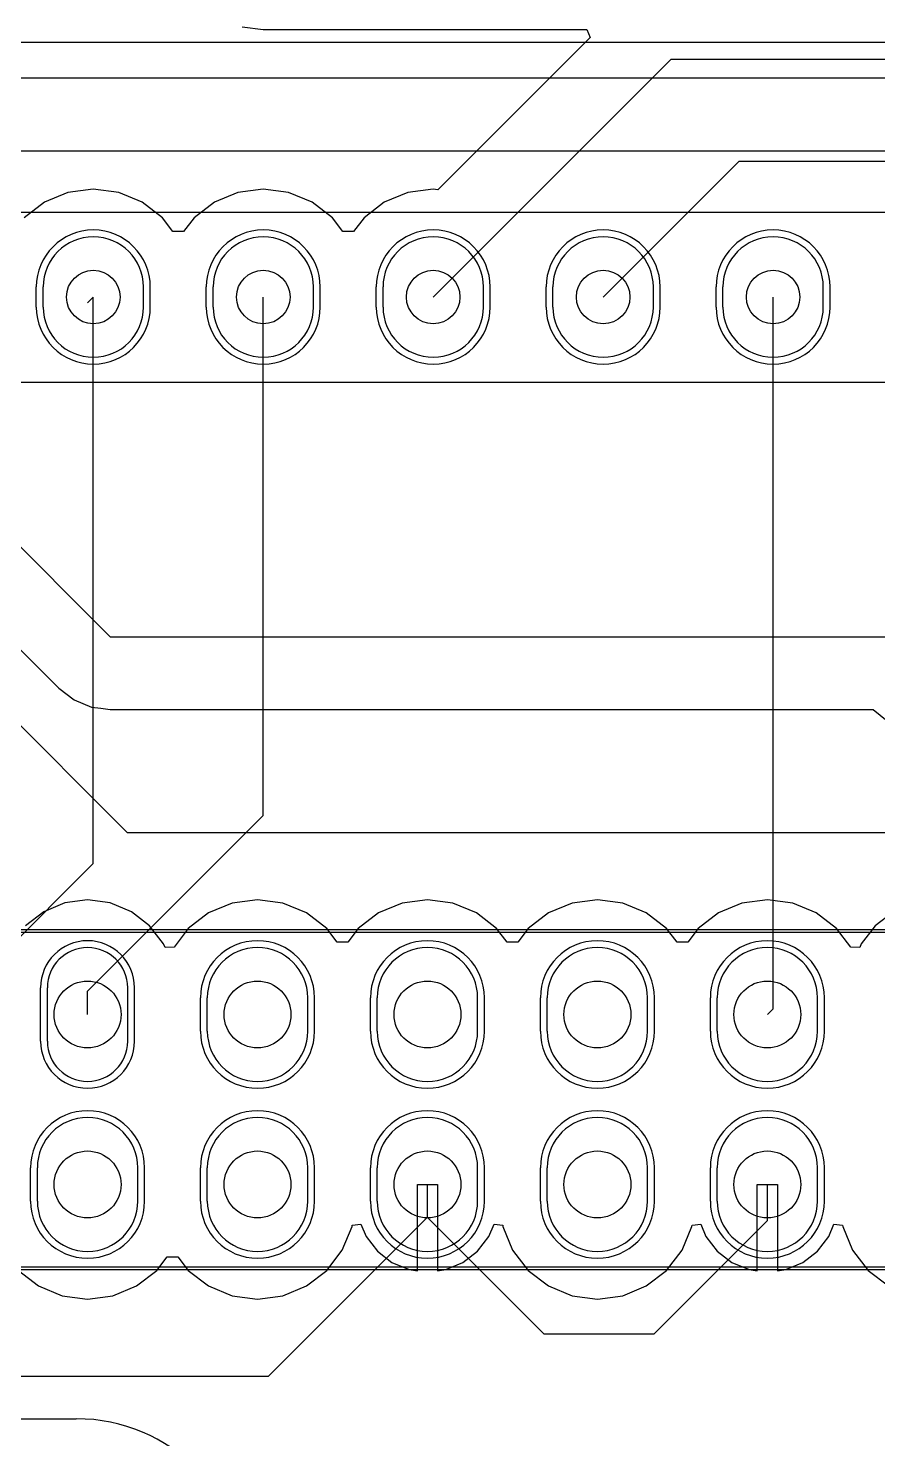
# Model space of a CAD drawing. Header units: millimetres. Extents: x 60.7 to 146.2, y 31.8 to 124.2.
# Drawn here: x 91.48 to 104.18, y 87.08 to 108.16 of the extents above; entities that cross this region are included whole.
import ezdxf

# ---------------------------------------------------------------- set-up
doc = ezdxf.new("R2010")
doc.units = ezdxf.units.MM
for name, color, linetype in [('BottomLayer', 5, 'Continuous'), ('BottomOverlay', 54, 'Continuous'), ('BottomSolder', 6, 'Continuous'), ('Mechanical7', 56, 'Continuous'), ('MultiLayer', 9, 'Continuous'), ('PadHoleLayer', 156, 'Continuous'), ('TopLayer', 1, 'Continuous'), ('TopOverlay', 2, 'Continuous'), ('TopSolder', 216, 'Continuous')]:
    doc.layers.add(name, color=color, linetype=linetype)

msp = doc.modelspace()

# ---------------------------------------------------------------- linework, layer by layer
at = {"layer": 'BottomLayer'}
for p, q in [((94.683, 108.178), (94.996, 108.137)), ((94.996, 108.137), (99.833, 108.137)), ((99.882, 108.019), (97.606, 105.743)), ((99.833, 108.137), (99.882, 108.019)), ((97.536, 104.14), (101.092, 107.696)), ((101.092, 107.696), (109.22, 107.696)), ((100.076, 104.14), (102.108, 106.172)), ((102.108, 106.172), (105.664, 106.172)), ((92.077, 105.703), (91.725, 105.557)), ((92.456, 105.753), (92.077, 105.703)), ((92.835, 105.703), (92.456, 105.753)), ((93.187, 105.557), (92.835, 105.703)), ((94.617, 105.703), (94.265, 105.557)), ((94.996, 105.753), (94.617, 105.703)), ((95.375, 105.703), (94.996, 105.753)), ((95.727, 105.557), (95.375, 105.703)), ((97.157, 105.703), (96.805, 105.557)), ((97.536, 105.753), (97.157, 105.703)), ((97.606, 105.743), (97.536, 105.753)), ((91.725, 105.557), (91.422, 105.324)), ((93.49, 105.324), (93.187, 105.557)), ((94.265, 105.557), (93.962, 105.324)), ((96.03, 105.324), (95.727, 105.557)), ((96.805, 105.557), (96.502, 105.324)), ((93.646, 105.121), (93.49, 105.324)), ((93.962, 105.324), (93.806, 105.121)), ((96.186, 105.121), (96.03, 105.324)), ((96.502, 105.324), (96.346, 105.121)), ((93.806, 105.121), (93.646, 105.121)), ((96.346, 105.121), (96.186, 105.121)), ((91.706, 103.99), (91.706, 104.29)), ((92.37, 104.054), (92.456, 104.14)), ((92.456, 95.672), (92.456, 104.14)), ((93.206, 103.99), (93.206, 104.29)), ((94.246, 103.99), (94.246, 104.29)), ((94.996, 96.393), (94.996, 104.14)), ((95.746, 103.99), (95.746, 104.29)), ((96.786, 103.99), (96.786, 104.29)), ((98.286, 103.99), (98.286, 104.29)), ((99.326, 103.99), (99.326, 104.29)), ((100.826, 103.99), (100.826, 104.29)), ((101.866, 103.99), (101.866, 104.29)), ((102.616, 93.504), (102.616, 104.14)), ((103.366, 103.99), (103.366, 104.29)), ((92.37, 93.767), (94.996, 96.393)), ((91.12, 94.336), (92.456, 95.672)), ((91.77, 93.018), (91.77, 93.818)), ((92.97, 93.018), (92.97, 93.818)), ((92.37, 93.418), (92.37, 93.767)), ((94.16, 93.168), (94.16, 93.668)), ((95.66, 93.168), (95.66, 93.668)), ((96.7, 93.168), (96.7, 93.668)), ((98.2, 93.168), (98.2, 93.668)), ((99.24, 93.168), (99.24, 93.668)), ((100.74, 93.168), (100.74, 93.668)), ((101.78, 93.168), (101.78, 93.668)), ((103.28, 93.168), (103.28, 93.668)), ((102.53, 93.418), (102.616, 93.504)), ((91.62, 90.628), (91.62, 91.128)), ((93.12, 90.628), (93.12, 91.128)), ((94.16, 90.628), (94.16, 91.128)), ((95.66, 90.628), (95.66, 91.128)), ((96.7, 90.628), (96.7, 91.128)), ((98.2, 90.628), (98.2, 91.128)), ((99.24, 90.628), (99.24, 91.128)), ((100.74, 90.628), (100.74, 91.128)), ((101.78, 90.628), (101.78, 91.128)), ((103.28, 90.628), (103.28, 91.128)), ((97.3, 89.589), (97.3, 90.878)), ((97.3, 90.878), (97.6, 90.878)), ((97.45, 90.389), (97.45, 90.878)), ((97.6, 90.878), (97.6, 89.589)), ((102.38, 89.589), (102.38, 90.878)), ((102.38, 90.878), (102.68, 90.878)), ((102.53, 90.338), (102.53, 90.878)), ((102.68, 90.878), (102.68, 89.589)), ((95.072, 88.011), (97.45, 90.389)), ((96.177, 89.897), (96.323, 90.249)), ((96.323, 90.249), (96.325, 90.268)), ((96.325, 90.268), (96.455, 90.285)), ((96.455, 90.285), (96.533, 90.098)), ((97.45, 90.383), (97.45, 90.389)), ((97.45, 90.383), (99.187, 88.646)), ((98.367, 90.098), (98.445, 90.285)), ((98.445, 90.285), (98.575, 90.268)), ((98.575, 90.268), (98.577, 90.249)), ((98.577, 90.249), (98.723, 89.897)), ((100.838, 88.646), (102.53, 90.338)), ((101.257, 89.897), (101.403, 90.249)), ((101.403, 90.249), (101.405, 90.268)), ((101.405, 90.268), (101.535, 90.285)), ((101.535, 90.285), (101.613, 90.098)), ((103.447, 90.098), (103.525, 90.285)), ((103.525, 90.285), (103.655, 90.268)), ((103.655, 90.268), (103.657, 90.249)), ((103.657, 90.249), (103.803, 89.897)), ((96.533, 90.098), (96.701, 89.879)), ((98.199, 89.879), (98.367, 90.098)), ((101.613, 90.098), (101.781, 89.879)), ((103.279, 89.879), (103.447, 90.098)), ((95.944, 89.594), (96.177, 89.897)), ((96.701, 89.879), (96.92, 89.711)), ((97.98, 89.711), (98.199, 89.879)), ((98.723, 89.897), (98.956, 89.594)), ((101.024, 89.594), (101.257, 89.897)), ((101.781, 89.879), (102, 89.711)), ((103.06, 89.711), (103.279, 89.879)), ((103.803, 89.897), (104.036, 89.594)), ((91.336, 89.594), (91.639, 89.361)), ((93.101, 89.361), (93.404, 89.594)), ((93.404, 89.594), (93.56, 89.797)), ((93.56, 89.797), (93.72, 89.797)), ((93.72, 89.797), (93.876, 89.594)), ((93.876, 89.594), (94.179, 89.361)), ((95.641, 89.361), (95.944, 89.594)), ((96.92, 89.711), (97.176, 89.605)), ((97.176, 89.605), (97.3, 89.589)), ((97.6, 89.589), (97.724, 89.605)), ((97.724, 89.605), (97.98, 89.711)), ((98.956, 89.594), (99.259, 89.361)), ((100.721, 89.361), (101.024, 89.594)), ((102, 89.711), (102.256, 89.605)), ((102.256, 89.605), (102.38, 89.589)), ((102.68, 89.589), (102.804, 89.605)), ((102.804, 89.605), (103.06, 89.711)), ((104.036, 89.594), (104.339, 89.361)), ((91.639, 89.361), (91.991, 89.215)), ((91.991, 89.215), (92.37, 89.165)), ((92.37, 89.165), (92.749, 89.215)), ((92.749, 89.215), (93.101, 89.361)), ((94.179, 89.361), (94.531, 89.215)), ((94.531, 89.215), (94.91, 89.165)), ((94.91, 89.165), (95.289, 89.215)), ((95.289, 89.215), (95.641, 89.361)), ((99.259, 89.361), (99.611, 89.215)), ((99.611, 89.215), (99.99, 89.165)), ((99.99, 89.165), (100.369, 89.215)), ((100.369, 89.215), (100.721, 89.361)), ((99.187, 88.646), (100.838, 88.646)), ((91.034, 88.011), (95.072, 88.011))]:
    msp.add_line(p, q, dxfattribs=at)
for centre, radius, start, end in [((92.456, 104.29), 0.75, 0, 180), ((94.996, 104.29), 0.75, 0, 180), ((97.536, 104.29), 0.75, 0, 180), ((100.076, 104.29), 0.75, 0, 180), ((102.616, 104.29), 0.75, 0, 180), ((92.456, 103.99), 0.75, 180, 0), ((94.996, 103.99), 0.75, 180, 0), ((97.536, 103.99), 0.75, 180, 0), ((100.076, 103.99), 0.75, 180, 0), ((102.616, 103.99), 0.75, 180, 0), ((92.37, 93.818), 0.6, 0, 180), ((94.91, 93.668), 0.75, 0, 180), ((97.45, 93.668), 0.75, 0, 180), ((99.99, 93.668), 0.75, 0, 180), ((102.53, 93.668), 0.75, 0, 180), ((92.37, 93.018), 0.6, 180, 0), ((94.91, 93.168), 0.75, 180, 0), ((97.45, 93.168), 0.75, 180, 0), ((99.99, 93.168), 0.75, 180, 0), ((102.53, 93.168), 0.75, 180, 0), ((92.37, 91.128), 0.75, 0, 180), ((94.91, 91.128), 0.75, 0, 180), ((97.45, 91.128), 0.75, 0, 180), ((99.99, 91.128), 0.75, 0, 180), ((102.53, 91.128), 0.75, 0, 180), ((92.37, 90.628), 0.75, 180, 0), ((94.91, 90.628), 0.75, 180, 0), ((97.45, 90.628), 0.75, 180, 0), ((99.99, 90.628), 0.75, 180, 0), ((102.53, 90.628), 0.75, 180, 0)]:
    msp.add_arc(centre, radius, start, end, dxfattribs=at)
at = {"layer": 'BottomOverlay'}
msp.add_line((63.5, 87.376), (92.202, 87.376), dxfattribs=at)
msp.add_arc((92.202, 84.836), 2.54, 0, 90, dxfattribs=at)
at = {"layer": 'BottomSolder'}
for p, q in [((91.604, 103.99), (91.604, 104.29)), ((93.308, 103.99), (93.308, 104.29)), ((94.144, 103.99), (94.144, 104.29)), ((95.848, 103.99), (95.848, 104.29)), ((96.684, 103.99), (96.684, 104.29)), ((98.388, 103.99), (98.388, 104.29)), ((99.224, 103.99), (99.224, 104.29)), ((100.928, 103.99), (100.928, 104.29)), ((101.764, 103.99), (101.764, 104.29)), ((103.468, 103.99), (103.468, 104.29)), ((91.668, 93.018), (91.668, 93.818)), ((93.072, 93.018), (93.072, 93.818)), ((94.058, 93.168), (94.058, 93.668)), ((95.762, 93.168), (95.762, 93.668)), ((96.598, 93.168), (96.598, 93.668)), ((98.302, 93.168), (98.302, 93.668)), ((99.138, 93.168), (99.138, 93.668)), ((100.842, 93.168), (100.842, 93.668)), ((101.678, 93.168), (101.678, 93.668)), ((103.382, 93.168), (103.382, 93.668)), ((91.518, 90.628), (91.518, 91.128)), ((93.222, 90.628), (93.222, 91.128)), ((94.058, 90.628), (94.058, 91.128)), ((95.762, 90.628), (95.762, 91.128)), ((96.598, 90.628), (96.598, 91.128)), ((98.302, 90.628), (98.302, 91.128)), ((99.138, 90.628), (99.138, 91.128)), ((100.842, 90.628), (100.842, 91.128)), ((101.678, 90.628), (101.678, 91.128)), ((103.382, 90.628), (103.382, 91.128))]:
    msp.add_line(p, q, dxfattribs=at)
for centre, radius, start, end in [((92.456, 104.29), 0.852, 0, 180), ((94.996, 104.29), 0.852, 0, 180), ((97.536, 104.29), 0.852, 0, 180), ((100.076, 104.29), 0.852, 0, 180), ((102.616, 104.29), 0.852, 0, 180), ((92.456, 103.99), 0.852, 180, 0), ((94.996, 103.99), 0.852, 180, 0), ((97.536, 103.99), 0.852, 180, 0), ((100.076, 103.99), 0.852, 180, 0), ((102.616, 103.99), 0.852, 180, 0), ((92.37, 93.818), 0.702, 0, 180), ((94.91, 93.668), 0.852, 0, 180), ((97.45, 93.668), 0.852, 0, 180), ((99.99, 93.668), 0.852, 0, 180), ((102.53, 93.668), 0.852, 0, 180), ((92.37, 93.018), 0.702, 180, 0), ((94.91, 93.168), 0.852, 180, 0), ((97.45, 93.168), 0.852, 180, 0), ((99.99, 93.168), 0.852, 180, 0), ((102.53, 93.168), 0.852, 180, 0), ((92.37, 91.128), 0.852, 0, 180), ((94.91, 91.128), 0.852, 0, 180), ((97.45, 91.128), 0.852, 0, 180), ((99.99, 91.128), 0.852, 0, 180), ((102.53, 91.128), 0.852, 0, 180), ((92.37, 90.628), 0.852, 180, 0), ((94.91, 90.628), 0.852, 180, 0), ((97.45, 90.628), 0.852, 180, 0), ((99.99, 90.628), 0.852, 180, 0), ((102.53, 90.628), 0.852, 180, 0)]:
    msp.add_arc(centre, radius, start, end, dxfattribs=at)
at = {"layer": 'Mechanical7'}
for p, q in [((88.61, 94.648), (139.31, 94.648)), ((88.61, 89.648), (139.31, 89.648))]:
    msp.add_line(p, q, dxfattribs=at)
at = {"layer": 'MultiLayer'}
for p, q in [((91.706, 103.99), (91.706, 104.29)), ((93.206, 103.99), (93.206, 104.29)), ((94.246, 103.99), (94.246, 104.29)), ((95.746, 103.99), (95.746, 104.29)), ((96.786, 103.99), (96.786, 104.29)), ((98.286, 103.99), (98.286, 104.29)), ((99.326, 103.99), (99.326, 104.29)), ((100.826, 103.99), (100.826, 104.29)), ((101.866, 103.99), (101.866, 104.29)), ((103.366, 103.99), (103.366, 104.29)), ((91.77, 93.018), (91.77, 93.818)), ((92.97, 93.018), (92.97, 93.818)), ((94.16, 93.168), (94.16, 93.668)), ((95.66, 93.168), (95.66, 93.668)), ((96.7, 93.168), (96.7, 93.668)), ((98.2, 93.168), (98.2, 93.668)), ((99.24, 93.168), (99.24, 93.668)), ((100.74, 93.168), (100.74, 93.668)), ((101.78, 93.168), (101.78, 93.668)), ((103.28, 93.168), (103.28, 93.668)), ((91.62, 90.628), (91.62, 91.128)), ((93.12, 90.628), (93.12, 91.128)), ((94.16, 90.628), (94.16, 91.128)), ((95.66, 90.628), (95.66, 91.128)), ((96.7, 90.628), (96.7, 91.128)), ((98.2, 90.628), (98.2, 91.128)), ((99.24, 90.628), (99.24, 91.128)), ((100.74, 90.628), (100.74, 91.128)), ((101.78, 90.628), (101.78, 91.128)), ((103.28, 90.628), (103.28, 91.128))]:
    msp.add_line(p, q, dxfattribs=at)
for centre, radius, start, end in [((92.456, 104.29), 0.75, 0, 180), ((94.996, 104.29), 0.75, 0, 180), ((97.536, 104.29), 0.75, 0, 180), ((100.076, 104.29), 0.75, 0, 180), ((102.616, 104.29), 0.75, 0, 180), ((92.456, 103.99), 0.75, 180, 0), ((94.996, 103.99), 0.75, 180, 0), ((97.536, 103.99), 0.75, 180, 0), ((100.076, 103.99), 0.75, 180, 0), ((102.616, 103.99), 0.75, 180, 0), ((92.37, 93.818), 0.6, 0, 180), ((94.91, 93.668), 0.75, 0, 180), ((97.45, 93.668), 0.75, 0, 180), ((99.99, 93.668), 0.75, 0, 180), ((102.53, 93.668), 0.75, 0, 180), ((92.37, 93.018), 0.6, 180, 0), ((94.91, 93.168), 0.75, 180, 0), ((97.45, 93.168), 0.75, 180, 0), ((99.99, 93.168), 0.75, 180, 0), ((102.53, 93.168), 0.75, 180, 0), ((92.37, 91.128), 0.75, 0, 180), ((94.91, 91.128), 0.75, 0, 180), ((97.45, 91.128), 0.75, 0, 180), ((99.99, 91.128), 0.75, 0, 180), ((102.53, 91.128), 0.75, 0, 180), ((92.37, 90.628), 0.75, 180, 0), ((94.91, 90.628), 0.75, 180, 0), ((97.45, 90.628), 0.75, 180, 0), ((99.99, 90.628), 0.75, 180, 0), ((102.53, 90.628), 0.75, 180, 0)]:
    msp.add_arc(centre, radius, start, end, dxfattribs=at)
at = {"layer": 'PadHoleLayer'}
for centre, radius in [((92.456, 104.14), 0.4), ((94.996, 104.14), 0.4), ((97.536, 104.14), 0.4), ((100.076, 104.14), 0.4), ((102.616, 104.14), 0.4), ((92.37, 93.418), 0.5), ((94.91, 93.418), 0.5), ((97.45, 93.418), 0.5), ((99.99, 93.418), 0.5), ((102.53, 93.418), 0.5), ((92.37, 90.878), 0.5), ((94.91, 90.878), 0.5), ((97.45, 90.878), 0.5), ((99.99, 90.878), 0.5), ((102.53, 90.878), 0.5)]:
    msp.add_circle(centre, radius, dxfattribs=at)
at = {"layer": 'TopLayer'}
for p, q in [((87.427, 107.95), (119.837, 107.95)), ((119.024, 107.409), (88.508, 107.409)), ((85.496, 106.324), (119.024, 106.324)), ((91.706, 103.99), (91.706, 104.29)), ((93.206, 103.99), (93.206, 104.29)), ((94.246, 103.99), (94.246, 104.29)), ((95.746, 103.99), (95.746, 104.29)), ((96.786, 103.99), (96.786, 104.29)), ((98.286, 103.99), (98.286, 104.29)), ((99.326, 103.99), (99.326, 104.29)), ((100.826, 103.99), (100.826, 104.29)), ((101.866, 103.99), (101.866, 104.29)), ((103.366, 103.99), (103.366, 104.29)), ((89.916, 101.854), (92.71, 99.06)), ((89.916, 99.187), (92.964, 96.139)), ((91.219, 99.018), (91.943, 98.293)), ((92.71, 99.06), (105.156, 99.06)), ((91.943, 98.293), (92.168, 98.121)), ((92.168, 98.121), (92.429, 98.013)), ((92.429, 98.013), (92.57, 97.994)), ((92.57, 97.994), (92.71, 97.976)), ((92.71, 97.976), (104.113, 97.976)), ((104.113, 97.976), (104.319, 97.807)), ((92.964, 96.139), (107.61, 96.139)), ((92.031, 95.085), (91.714, 94.954)), ((92.37, 95.129), (92.031, 95.085)), ((92.709, 95.085), (92.37, 95.129)), ((93.026, 94.954), (92.709, 95.085)), ((94.531, 95.081), (94.179, 94.935)), ((94.91, 95.131), (94.531, 95.081)), ((95.289, 95.081), (94.91, 95.131)), ((95.641, 94.935), (95.289, 95.081)), ((97.071, 95.081), (96.719, 94.935)), ((97.45, 95.131), (97.071, 95.081)), ((97.829, 95.081), (97.45, 95.131)), ((98.181, 94.935), (97.829, 95.081)), ((99.611, 95.081), (99.259, 94.935)), ((99.99, 95.131), (99.611, 95.081)), ((100.369, 95.081), (99.99, 95.131)), ((100.721, 94.935), (100.369, 95.081)), ((102.151, 95.081), (101.799, 94.935)), ((102.53, 95.131), (102.151, 95.081)), ((102.909, 95.081), (102.53, 95.131)), ((103.261, 94.935), (102.909, 95.081)), ((91.714, 94.954), (91.443, 94.745)), ((93.297, 94.745), (93.026, 94.954)), ((94.179, 94.935), (93.876, 94.702)), ((95.944, 94.702), (95.641, 94.935)), ((96.719, 94.935), (96.416, 94.702)), ((98.484, 94.702), (98.181, 94.935)), ((99.259, 94.935), (98.956, 94.702)), ((101.024, 94.702), (100.721, 94.935)), ((101.799, 94.935), (101.496, 94.702)), ((103.564, 94.702), (103.261, 94.935)), ((104.414, 94.954), (104.143, 94.745)), ((93.506, 94.474), (93.297, 94.745)), ((93.876, 94.702), (93.663, 94.425)), ((96.1, 94.499), (95.944, 94.702)), ((96.416, 94.702), (96.26, 94.499)), ((98.64, 94.499), (98.484, 94.702)), ((98.956, 94.702), (98.8, 94.499)), ((101.18, 94.499), (101.024, 94.702)), ((101.496, 94.702), (101.34, 94.499)), ((103.777, 94.425), (103.564, 94.702)), ((104.143, 94.745), (103.934, 94.474)), ((93.528, 94.42), (93.506, 94.474)), ((96.26, 94.499), (96.1, 94.499)), ((98.8, 94.499), (98.64, 94.499)), ((101.34, 94.499), (101.18, 94.499)), ((103.934, 94.474), (103.912, 94.42)), ((93.663, 94.425), (93.528, 94.42)), ((103.912, 94.42), (103.777, 94.425)), ((91.77, 93.018), (91.77, 93.818)), ((92.97, 93.018), (92.97, 93.818)), ((94.16, 93.168), (94.16, 93.668)), ((95.66, 93.168), (95.66, 93.668)), ((96.7, 93.168), (96.7, 93.668)), ((98.2, 93.168), (98.2, 93.668)), ((99.24, 93.168), (99.24, 93.668)), ((100.74, 93.168), (100.74, 93.668)), ((101.78, 93.168), (101.78, 93.668)), ((103.28, 93.168), (103.28, 93.668)), ((91.62, 90.628), (91.62, 91.128)), ((93.12, 90.628), (93.12, 91.128)), ((94.16, 90.628), (94.16, 91.128)), ((95.66, 90.628), (95.66, 91.128)), ((96.7, 90.628), (96.7, 91.128)), ((98.2, 90.628), (98.2, 91.128)), ((99.24, 90.628), (99.24, 91.128)), ((100.74, 90.628), (100.74, 91.128)), ((101.78, 90.628), (101.78, 91.128)), ((103.28, 90.628), (103.28, 91.128)), ((97.3, 89.589), (97.3, 90.878)), ((97.3, 90.878), (97.6, 90.878)), ((97.6, 90.878), (97.6, 89.589)), ((102.38, 89.589), (102.38, 90.878)), ((102.38, 90.878), (102.68, 90.878)), ((102.68, 90.878), (102.68, 89.589)), ((96.177, 89.897), (96.323, 90.249)), ((96.323, 90.249), (96.325, 90.268)), ((96.325, 90.268), (96.455, 90.285)), ((96.455, 90.285), (96.533, 90.098)), ((98.367, 90.098), (98.445, 90.285)), ((98.445, 90.285), (98.575, 90.268)), ((98.575, 90.268), (98.577, 90.249)), ((98.577, 90.249), (98.723, 89.897)), ((101.257, 89.897), (101.403, 90.249)), ((101.403, 90.249), (101.405, 90.268)), ((101.405, 90.268), (101.535, 90.285)), ((101.535, 90.285), (101.613, 90.098)), ((103.447, 90.098), (103.525, 90.285)), ((103.525, 90.285), (103.655, 90.268)), ((103.655, 90.268), (103.657, 90.249)), ((103.657, 90.249), (103.803, 89.897)), ((96.533, 90.098), (96.701, 89.879)), ((98.199, 89.879), (98.367, 90.098)), ((101.613, 90.098), (101.781, 89.879)), ((103.279, 89.879), (103.447, 90.098)), ((95.944, 89.594), (96.177, 89.897)), ((96.701, 89.879), (96.92, 89.711)), ((97.98, 89.711), (98.199, 89.879)), ((98.723, 89.897), (98.956, 89.594)), ((101.024, 89.594), (101.257, 89.897)), ((101.781, 89.879), (102, 89.711)), ((103.06, 89.711), (103.279, 89.879)), ((103.803, 89.897), (104.036, 89.594)), ((91.336, 89.594), (91.639, 89.361)), ((93.101, 89.361), (93.404, 89.594)), ((93.404, 89.594), (93.56, 89.797)), ((93.56, 89.797), (93.72, 89.797)), ((93.72, 89.797), (93.876, 89.594)), ((93.876, 89.594), (94.179, 89.361)), ((95.641, 89.361), (95.944, 89.594)), ((96.92, 89.711), (97.176, 89.605)), ((97.176, 89.605), (97.3, 89.589)), ((97.6, 89.589), (97.724, 89.605)), ((97.724, 89.605), (97.98, 89.711)), ((98.956, 89.594), (99.259, 89.361)), ((100.721, 89.361), (101.024, 89.594)), ((102, 89.711), (102.256, 89.605)), ((102.256, 89.605), (102.38, 89.589)), ((102.68, 89.589), (102.804, 89.605)), ((102.804, 89.605), (103.06, 89.711)), ((104.036, 89.594), (104.339, 89.361)), ((91.639, 89.361), (91.991, 89.215)), ((91.991, 89.215), (92.37, 89.165)), ((92.37, 89.165), (92.749, 89.215)), ((92.749, 89.215), (93.101, 89.361)), ((94.179, 89.361), (94.531, 89.215)), ((94.531, 89.215), (94.91, 89.165)), ((94.91, 89.165), (95.289, 89.215)), ((95.289, 89.215), (95.641, 89.361)), ((99.259, 89.361), (99.611, 89.215)), ((99.611, 89.215), (99.99, 89.165)), ((99.99, 89.165), (100.369, 89.215)), ((100.369, 89.215), (100.721, 89.361))]:
    msp.add_line(p, q, dxfattribs=at)
for centre, radius, start, end in [((92.456, 104.29), 0.75, 0, 180), ((94.996, 104.29), 0.75, 0, 180), ((97.536, 104.29), 0.75, 0, 180), ((100.076, 104.29), 0.75, 0, 180), ((102.616, 104.29), 0.75, 0, 180), ((92.456, 103.99), 0.75, 180, 0), ((94.996, 103.99), 0.75, 180, 0), ((97.536, 103.99), 0.75, 180, 0), ((100.076, 103.99), 0.75, 180, 0), ((102.616, 103.99), 0.75, 180, 0), ((92.37, 93.818), 0.6, 0, 180), ((94.91, 93.668), 0.75, 0, 180), ((97.45, 93.668), 0.75, 0, 180), ((99.99, 93.668), 0.75, 0, 180), ((102.53, 93.668), 0.75, 0, 180), ((92.37, 93.018), 0.6, 180, 0), ((94.91, 93.168), 0.75, 180, 0), ((97.45, 93.168), 0.75, 180, 0), ((99.99, 93.168), 0.75, 180, 0), ((102.53, 93.168), 0.75, 180, 0), ((92.37, 91.128), 0.75, 0, 180), ((94.91, 91.128), 0.75, 0, 180), ((97.45, 91.128), 0.75, 0, 180), ((99.99, 91.128), 0.75, 0, 180), ((102.53, 91.128), 0.75, 0, 180), ((92.37, 90.628), 0.75, 180, 0), ((94.91, 90.628), 0.75, 180, 0), ((97.45, 90.628), 0.75, 180, 0), ((99.99, 90.628), 0.75, 180, 0), ((102.53, 90.628), 0.75, 180, 0)]:
    msp.add_arc(centre, radius, start, end, dxfattribs=at)
at = {"layer": 'TopOverlay'}
for p, q in [((83.566, 105.41), (119.126, 105.41)), ((83.566, 102.87), (117.221, 102.87)), ((88.56, 94.688), (139.36, 94.688)), ((88.56, 89.608), (139.36, 89.608))]:
    msp.add_line(p, q, dxfattribs=at)
at = {"layer": 'TopSolder'}
for p, q in [((91.604, 103.99), (91.604, 104.29)), ((93.308, 103.99), (93.308, 104.29)), ((94.144, 103.99), (94.144, 104.29)), ((95.848, 103.99), (95.848, 104.29)), ((96.684, 103.99), (96.684, 104.29)), ((98.388, 103.99), (98.388, 104.29)), ((99.224, 103.99), (99.224, 104.29)), ((100.928, 103.99), (100.928, 104.29)), ((101.764, 103.99), (101.764, 104.29)), ((103.468, 103.99), (103.468, 104.29)), ((91.668, 93.018), (91.668, 93.818)), ((93.072, 93.018), (93.072, 93.818)), ((94.058, 93.168), (94.058, 93.668)), ((95.762, 93.168), (95.762, 93.668)), ((96.598, 93.168), (96.598, 93.668)), ((98.302, 93.168), (98.302, 93.668)), ((99.138, 93.168), (99.138, 93.668)), ((100.842, 93.168), (100.842, 93.668)), ((101.678, 93.168), (101.678, 93.668)), ((103.382, 93.168), (103.382, 93.668)), ((91.518, 90.628), (91.518, 91.128)), ((93.222, 90.628), (93.222, 91.128)), ((94.058, 90.628), (94.058, 91.128)), ((95.762, 90.628), (95.762, 91.128)), ((96.598, 90.628), (96.598, 91.128)), ((98.302, 90.628), (98.302, 91.128)), ((99.138, 90.628), (99.138, 91.128)), ((100.842, 90.628), (100.842, 91.128)), ((101.678, 90.628), (101.678, 91.128)), ((103.382, 90.628), (103.382, 91.128))]:
    msp.add_line(p, q, dxfattribs=at)
for centre, radius, start, end in [((92.456, 104.29), 0.852, 0, 180), ((94.996, 104.29), 0.852, 0, 180), ((97.536, 104.29), 0.852, 0, 180), ((100.076, 104.29), 0.852, 0, 180), ((102.616, 104.29), 0.852, 0, 180), ((92.456, 103.99), 0.852, 180, 0), ((94.996, 103.99), 0.852, 180, 0), ((97.536, 103.99), 0.852, 180, 0), ((100.076, 103.99), 0.852, 180, 0), ((102.616, 103.99), 0.852, 180, 0), ((92.37, 93.818), 0.702, 0, 180), ((94.91, 93.668), 0.852, 0, 180), ((97.45, 93.668), 0.852, 0, 180), ((99.99, 93.668), 0.852, 0, 180), ((102.53, 93.668), 0.852, 0, 180), ((92.37, 93.018), 0.702, 180, 0), ((94.91, 93.168), 0.852, 180, 0), ((97.45, 93.168), 0.852, 180, 0), ((99.99, 93.168), 0.852, 180, 0), ((102.53, 93.168), 0.852, 180, 0), ((92.37, 91.128), 0.852, 0, 180), ((94.91, 91.128), 0.852, 0, 180), ((97.45, 91.128), 0.852, 0, 180), ((99.99, 91.128), 0.852, 0, 180), ((102.53, 91.128), 0.852, 0, 180), ((92.37, 90.628), 0.852, 180, 0), ((94.91, 90.628), 0.852, 180, 0), ((97.45, 90.628), 0.852, 180, 0), ((99.99, 90.628), 0.852, 180, 0), ((102.53, 90.628), 0.852, 180, 0)]:
    msp.add_arc(centre, radius, start, end, dxfattribs=at)

doc.saveas('drawing.dxf')
